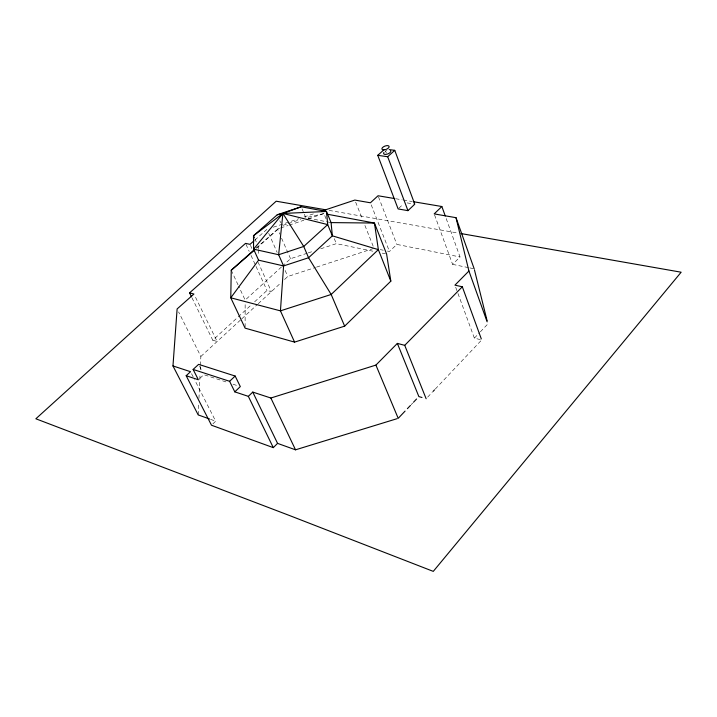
<?xml version="1.0" encoding="UTF-8"?>
<svg xmlns="http://www.w3.org/2000/svg" width="717" height="717" viewBox="0 0 717 717"><rect width="100%" height="100%" fill="white"/><g stroke="black" fill="none" stroke-linecap="round" stroke-linejoin="round"><path stroke-width="0.54" stroke-dasharray="3.58 2.69" d="M245.115 327.069L245.151 303.336M198.197 414.91L198.752 402.784M198.95 398.374L200.061 374.113M200.258 369.703L200.41 366.396M200.464 365.294L200.868 356.466L178.596 311.913M427.664 397.119L432.234 392.289M435.273 389.071L481.681 339.948L474.367 338.137L457.975 293.477M411.217 404.639L412.741 403.026M474.367 338.137L479.628 332.607M480.372 331.819L487.883 323.914M434.565 214.939L452.597 264.376L460.027 256.964L446.028 218.076M212.886 423.872L215.683 421.184L194.558 379.616M387.404 251.058L389.456 251.479L396.842 244.416L460.027 256.964M398.885 208.226L403.429 203.951M199.918 378.307L203.816 374.677L227.8 382.511M200.868 356.466L240.975 319.576M241.799 318.814L257.412 304.447M258.237 303.694L281.234 282.534M284.515 279.522L287.795 276.502L315.471 267.459M191.977 297.788L212.77 340.199L237.408 317.604M238.223 316.851L251.362 304.797M254.652 301.785L266.966 290.484L271.385 291.595L258.201 262.44M281.458 266.993L245.16 300.1L238.662 286.173M282.283 266.24L290.537 258.712L307.19 253.235M256.749 248.109L279.522 227.854M256.05 248.154L279.316 227.674M254.849 240.061L266.957 229.332M273.302 227.217L298.72 218.757M304.008 217L314.602 213.469M283 225.335L287.15 223.955M288.189 223.614L300.638 219.465M279.657 228.302L277.551 229.001L279.782 234.127M280.705 227.952L288.082 225.496M289.139 225.147L303.891 220.244M308.104 218.837L323.905 213.585L326.396 219.599M308.229 252.895L313.437 251.183M320.723 248.79L336.345 243.655L374.597 251.55M316.538 267.109L374.014 248.324L364.218 223.686M323.905 213.585L305.827 217.744L302.036 208.772M395.641 198.726L402.246 199.837M403.348 200.025L412.15 201.513M407.131 202.902L413.682 204.022M329.085 210.395L457.796 232.998M308.023 218.165L329.972 222.387M380.189 249.588L383.281 250.215M452.597 264.376L468.784 267.683M469.868 267.907L474.179 268.785M382.242 253.128L385.522 253.8M212.77 340.199L217.134 341.498L194.424 295.019M233.007 384.213L238.223 385.916M210.547 419.337L215.683 421.184M191.538 373.674L194.056 378.63M199.568 366.235L201.934 370.922M231.241 270.255L238.196 285.178M246.021 244.372L249.211 251.389M251.031 255.404L255.584 265.424M256.041 266.428L266.966 290.484M250.466 245.357L251.828 248.369M254.831 238.734L257.511 244.694M268.732 233.348L277.156 252.42M285.133 270.479L287.795 276.502M281.575 238.223L290.537 258.712M279.809 220.737L280.67 222.718M334.274 238.644L336.345 243.655M355.65 202.131L362.587 219.581M371.227 204.856L389.456 251.479M378.442 196.799L396.842 244.416M385.594 151.045L386.364 153.097M455.689 287.248L457.589 292.446M258.398 246.684L258.425 248.754M258.443 249.794L258.523 256.023M385.146 151.359A3.818 1.757 -21 0 1 386.902 150.516"/><path stroke-width="1.08" d="M254.392 249.624L231.241 270.255L230.775 297.806L245.115 328.153L294.579 342.117L344.653 326.145L390.828 281.163L386.615 254.033L374.444 223.041L327.203 214.204M209.516 418.97L198.197 414.91L172.967 365.939L177.117 308.946L193.94 294.033L189.557 292.859L245.564 243.368L250.009 244.354L254.042 240.778M258.577 260.172L230.775 297.806L280.437 310.855L331.173 294.463L378.352 249.624L374.444 223.041L331.075 222.602L326.486 211.47L301.194 206.774L277.228 214.786L253.495 235.759L253.594 249.149L258.577 260.172L283.591 265.926L308.57 257.735L332.356 235.839L331.075 222.602M432.996 391.482L434.511 389.878M405.096 411.083L398.204 418.334L375.914 365.087L397.361 343.398L404.729 345.343L426.149 398.733M407.39 408.672L410.447 405.446M413.512 402.228L416.568 399.002M404.729 345.343L462.322 286.782L481.304 338.908M445.266 215.969L441.86 206.514L434.179 213.89L456.003 217.681L468.918 271.017L454.928 285.169L462.322 286.782M172.967 365.939L190.534 371.702L186.178 375.717L211.488 425.217L273.294 447.641L277.56 443.375L295.521 449.819L397.137 418.665M234.8 391.858L240.312 386.597L235.158 376.049L198.627 364.353L193.124 369.434L229.601 381.301L234.8 391.858L248.342 396.349L252.769 392.091L270.865 398.016L375.914 365.087M383.254 150.391L377.76 155.329L398.123 208.934L407.955 210.655L414.776 204.202L394.753 150.337L389.232 149.584M229.601 381.301L235.158 376.049M377.76 155.329L387.682 156.727L394.753 150.337M231.241 270.255L255.109 249.534M301.194 206.774L282.91 213.451L277.228 214.786M322.014 211.004L354.834 200.07L370.411 202.786L378.038 195.759L394.547 198.546M413.252 201.692L441.86 206.514M325.823 209.821L276.179 201.208L35.85 418.782L289.059 515.353L433.274 571.377L681.15 272.209L461.022 233.563M421.981 397.505L418.862 396.582L397.361 343.398M186.178 375.717L198.358 379.759L193.124 369.434M189.557 292.859L191.493 296.802M248.342 396.349L273.294 447.641M252.769 392.091L277.56 443.375M270.865 398.016L295.521 449.819M294.579 342.117L280.437 310.855L283.591 265.926L278.644 254.732L282.91 213.451L326.486 211.47L327.705 224.6L332.356 235.839L378.352 249.624L390.828 281.163M254.383 237.739L253.495 235.759L282.91 213.451L327.705 224.6L303.73 246.46L278.644 254.732L253.594 249.149L282.91 213.451L303.73 246.46L308.57 257.735L331.173 294.463L344.653 326.145M387.682 156.727L407.955 210.655M468.918 271.017L487.139 321.834M456.003 217.681L474.179 268.785M474.448 269.87L487.076 320.669M390.622 150.642A3.818 1.757 -21 0 1 387.055 154.182A3.818 1.757 -21 0 1 383.936 152.443M383.98 149.88A3.827 1.757 -21 0 0 389.134 146.528A3.827 1.757 -21 0 0 383.434 146.842A3.827 1.757 -21 0 0 383.98 149.88"/></g></svg>
